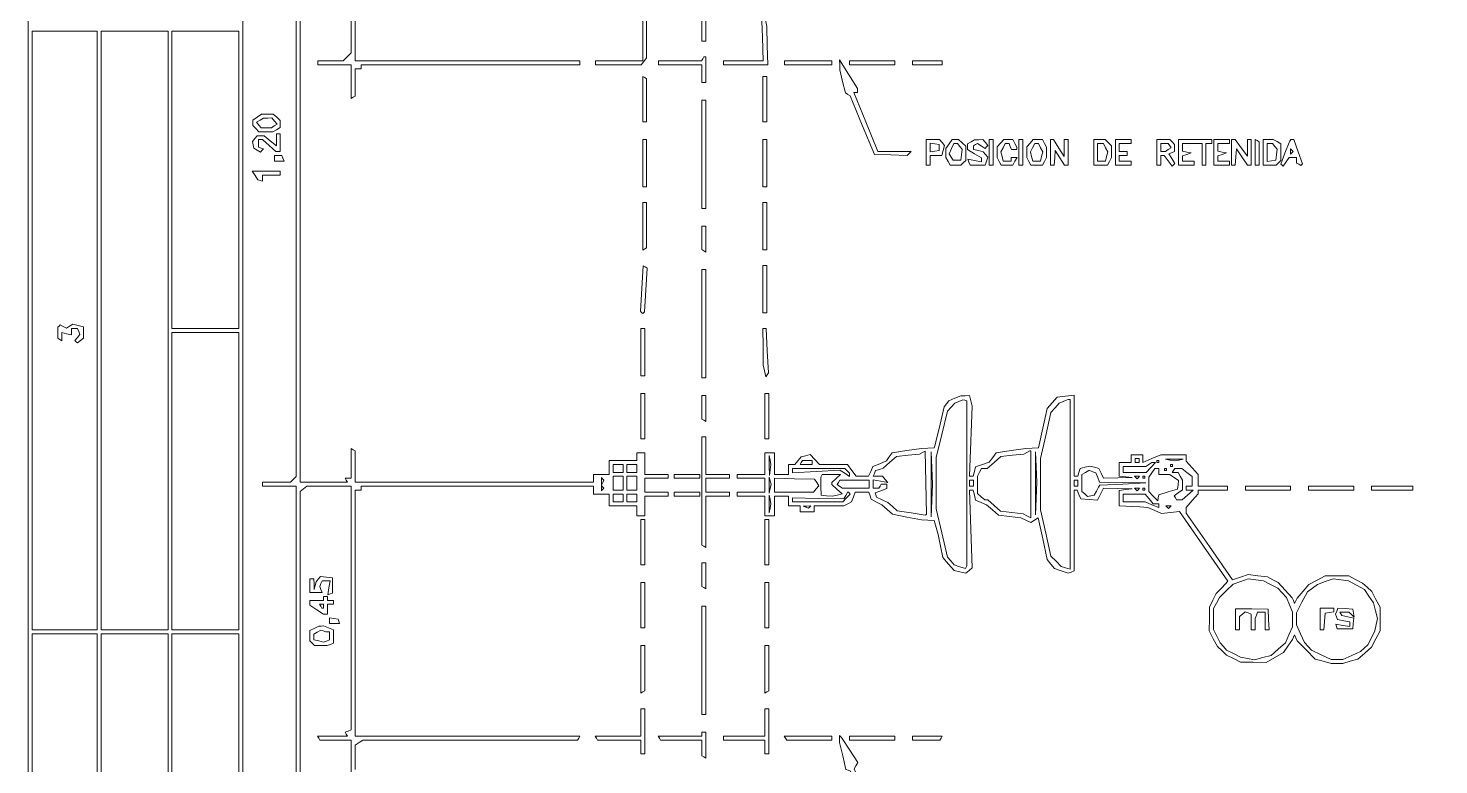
# Paper-space layout 'AN-03-DGE-012' of a CAD drawing. Header units: metres, sheet in millimetres. Extents: x 12 to 193, y 4 to 291.
# Drawn here: x 29 to 117.9, y 147.9 to 194.3 of the extents above; entities that cross this region are included whole.
import ezdxf

# ---------------------------------------------------------------- set-up
doc = ezdxf.new("R2010")
doc.units = ezdxf.units.M
doc.layers.add('DGE_CONTORNOS', color=7, linetype='Continuous', lineweight=0)
doc.layers.add('DGE_DATOS', color=7, linetype='Continuous', lineweight=0)

# ---------------------------------------------------------------- blocks, each defined once
blk = doc.blocks.new('LP_REF_DGE_MT_012')
at = {"layer": 'DGE_CONTORNOS'}
for points in [[(28.998, 147.435), (28.998, 24.711), (110.963, 24.711), (192.928, 24.711), (192.928, 147.435), (192.928, 270.159), (110.963, 270.159), (28.998, 270.159)], [(192.68, 188.632), (192.68, 107.354), (186.475, 107.354), (180.27, 107.354), (180.27, 105.555), (180.27, 103.756), (111.397, 103.756), (42.524, 103.756), (42.524, 186.833), (42.524, 269.911), (117.602, 269.911), (192.68, 269.911)], [(71.439, 196.946), (71.439, 193.472), (71.563, 193.472), (71.687, 193.472), (71.687, 196.946), (71.687, 200.421), (71.563, 200.421), (71.439, 200.421)], [(67.716, 193.72), (67.716, 192.231), (66.227, 192.231), (64.737, 192.231), (64.737, 192.107), (64.737, 191.983), (66.182, 191.983), (67.626, 191.983), (67.791, 192.2), (67.956, 192.417), (67.96, 193.813), (67.964, 195.209), (67.84, 195.209), (67.716, 195.209)], [(75.263, 193.72), (75.316, 192.231), (74.06, 192.231), (72.804, 192.231), (72.804, 192.107), (72.804, 191.983), (74.2, 191.983), (75.596, 191.983), (75.562, 193.193), (75.528, 194.402), (75.463, 194.806), (75.398, 195.209), (75.304, 195.209), (75.21, 195.209)], [(33.341, 175.231), (33.341, 156.369), (31.294, 156.369), (29.246, 156.369), (29.246, 175.231), (29.246, 194.092), (31.294, 194.092), (33.341, 194.092)], [(37.809, 175.231), (37.809, 156.369), (35.699, 156.369), (33.589, 156.369), (33.589, 175.231), (33.589, 194.092), (35.699, 194.092), (37.809, 194.092)], [(42.276, 184.724), (42.276, 175.355), (40.167, 175.355), (38.057, 175.355), (38.057, 184.724), (38.057, 194.092), (40.167, 194.092), (42.276, 194.092)], [(71.501, 192.355), (71.424, 192.231), (70.066, 192.231), (68.708, 192.231), (68.708, 192.107), (68.708, 191.983), (70.074, 191.983), (71.439, 191.983), (71.439, 191.424), (71.439, 190.866), (71.563, 190.866), (71.687, 190.866), (71.687, 191.673), (71.687, 192.479), (71.632, 192.479), (71.577, 192.479)], [(76.651, 192.107), (76.651, 191.983), (78.14, 191.983), (79.629, 191.983), (79.629, 192.107), (79.629, 192.231), (78.14, 192.231), (76.651, 192.231)], [(80.13, 191.98), (80.134, 191.673), (80.309, 190.939), (80.484, 190.206), (80.637, 190.112), (80.789, 190.018), (81.55, 188.177), (82.312, 186.337), (83.348, 186.3), (84.383, 186.264), (84.513, 186.393), (84.642, 186.523), (83.587, 186.523), (82.532, 186.523), (81.771, 188.384), (81.01, 190.246), (81.126, 190.246), (81.242, 190.246), (81.242, 190.369), (81.242, 190.492), (80.684, 191.389), (80.125, 192.287)], [(80.746, 192.107), (80.746, 191.983), (82.173, 191.983), (83.6, 191.983), (83.6, 192.107), (83.6, 192.231), (82.173, 192.231), (80.746, 192.231)], [(84.717, 192.107), (84.717, 191.983), (85.647, 191.983), (86.578, 191.983), (86.578, 192.107), (86.578, 192.231), (85.647, 192.231), (84.717, 192.231)], [(67.716, 189.819), (67.716, 188.384), (67.84, 188.384), (67.964, 188.384), (67.964, 189.742), (67.964, 191.099), (67.84, 191.176), (67.716, 191.253)], [(75.286, 189.811), (75.286, 188.384), (75.41, 188.384), (75.534, 188.384), (75.534, 189.811), (75.534, 191.238), (75.41, 191.238), (75.286, 191.238)], [(71.439, 186.337), (71.439, 182.924), (71.563, 182.924), (71.687, 182.924), (71.687, 186.337), (71.687, 189.749), (71.563, 189.749), (71.439, 189.749)], [(43.421, 188.687), (43.145, 188.494), (43.145, 188.324), (43.145, 188.154), (43.34, 187.959), (43.535, 187.764), (43.968, 187.764), (44.402, 187.764), (44.642, 187.892), (44.882, 188.021), (44.882, 188.245), (44.882, 188.47), (44.655, 188.675), (44.428, 188.881), (44.062, 188.881), (43.696, 188.881)], [(44.518, 188.437), (44.68, 188.241), (44.502, 188.128), (44.324, 188.016), (43.998, 188.014), (43.672, 188.012), (43.525, 188.188), (43.379, 188.364), (43.603, 188.494), (43.827, 188.625), (44.091, 188.629), (44.355, 188.632)], [(44.634, 187.256), (44.634, 186.873), (44.252, 187.194), (43.87, 187.516), (43.647, 187.516), (43.423, 187.516), (43.274, 187.335), (43.124, 187.155), (43.166, 186.945), (43.207, 186.736), (43.418, 186.603), (43.629, 186.47), (43.728, 186.575), (43.827, 186.681), (43.672, 186.736), (43.517, 186.792), (43.517, 187.03), (43.517, 187.267), (43.637, 187.267), (43.757, 187.267), (44.181, 186.895), (44.605, 186.523), (44.743, 186.523), (44.882, 186.523), (44.882, 187.081), (44.882, 187.64), (44.758, 187.64), (44.634, 187.64)], [(67.716, 185.778), (67.716, 184.289), (67.84, 184.289), (67.964, 184.289), (67.964, 185.778), (67.964, 187.267), (67.84, 187.267), (67.716, 187.267)], [(75.286, 185.778), (75.286, 184.289), (75.41, 184.289), (75.534, 184.289), (75.534, 185.778), (75.534, 187.267), (75.41, 187.267), (75.286, 187.267)], [(85.585, 186.461), (85.585, 185.654), (85.71, 185.654), (85.834, 185.654), (85.834, 185.964), (85.834, 186.275), (86.204, 186.275), (86.573, 186.275), (86.652, 186.587), (86.73, 186.898), (86.577, 187.083), (86.424, 187.267), (86.005, 187.267), (85.585, 187.267)], [(86.392, 186.771), (86.392, 186.585), (86.113, 186.545), (85.834, 186.506), (85.834, 186.771), (85.834, 187.036), (86.113, 186.997), (86.392, 186.957)], [(87.02, 186.992), (86.826, 186.716), (86.826, 186.425), (86.826, 186.134), (86.955, 185.894), (87.083, 185.654), (87.426, 185.654), (87.77, 185.654), (87.918, 185.803), (88.067, 185.952), (88.067, 186.404), (88.067, 186.857), (87.84, 187.062), (87.613, 187.267), (87.413, 187.267), (87.213, 187.267)], [(87.689, 186.841), (87.837, 186.662), (87.797, 186.313), (87.757, 185.964), (87.522, 185.964), (87.288, 185.964), (87.157, 186.172), (87.026, 186.379), (87.172, 186.699), (87.317, 187.019), (87.429, 187.019), (87.541, 187.019)], [(88.409, 187.133), (88.191, 187.007), (88.191, 186.823), (88.191, 186.639), (88.626, 186.382), (89.06, 186.126), (89.06, 186), (89.06, 185.875), (88.628, 185.956), (88.195, 186.037), (88.269, 185.846), (88.342, 185.654), (88.817, 185.654), (89.292, 185.654), (89.372, 185.908), (89.453, 186.162), (89.313, 186.33), (89.174, 186.498), (88.869, 186.575), (88.564, 186.652), (88.564, 186.766), (88.564, 186.88), (88.683, 186.954), (88.802, 187.028), (89.049, 186.873), (89.297, 186.718), (89.382, 186.804), (89.468, 186.889), (89.311, 187.078), (89.154, 187.267), (88.89, 187.264), (88.626, 187.26)], [(89.556, 186.461), (89.556, 185.654), (89.681, 185.654), (89.805, 185.654), (89.805, 186.461), (89.805, 187.267), (89.681, 187.267), (89.556, 187.267)], [(90.258, 187.04), (90.053, 186.814), (90.053, 186.474), (90.053, 186.134), (90.181, 185.894), (90.31, 185.654), (90.673, 185.654), (91.037, 185.654), (91.17, 185.902), (91.303, 186.151), (91.112, 186.151), (90.922, 186.151), (90.922, 186.026), (90.922, 185.902), (90.676, 185.902), (90.43, 185.902), (90.355, 186.201), (90.28, 186.5), (90.419, 186.759), (90.558, 187.019), (90.682, 187.019), (90.805, 187.019), (90.877, 186.833), (90.948, 186.647), (91.121, 186.647), (91.294, 186.647), (91.294, 186.717), (91.294, 186.787), (91.165, 187.027), (91.037, 187.267), (90.75, 187.267), (90.464, 187.267)], [(91.418, 186.461), (91.418, 185.654), (91.542, 185.654), (91.666, 185.654), (91.666, 186.461), (91.666, 187.267), (91.542, 187.267), (91.418, 187.267)], [(92.12, 187.04), (91.914, 186.814), (91.914, 186.474), (91.914, 186.134), (92.043, 185.894), (92.171, 185.654), (92.535, 185.654), (92.898, 185.654), (93.027, 185.894), (93.155, 186.134), (93.155, 186.461), (93.155, 186.787), (93.027, 187.027), (92.898, 187.267), (92.612, 187.267), (92.325, 187.267)], [(92.789, 186.759), (92.928, 186.5), (92.853, 186.201), (92.778, 185.902), (92.535, 185.902), (92.291, 185.902), (92.216, 186.201), (92.141, 186.5), (92.28, 186.759), (92.419, 187.019), (92.535, 187.019), (92.65, 187.019)], [(93.403, 186.461), (93.403, 185.654), (93.52, 185.654), (93.637, 185.654), (93.675, 186.12), (93.714, 186.585), (94.003, 186.12), (94.292, 185.654), (94.406, 185.654), (94.52, 185.654), (94.52, 186.461), (94.52, 187.267), (94.396, 187.267), (94.272, 187.267), (94.27, 186.74), (94.268, 186.213), (93.929, 186.739), (93.59, 187.266), (93.497, 187.266), (93.403, 187.267)], [(96.134, 186.461), (96.134, 185.654), (96.563, 185.654), (96.993, 185.654), (97.122, 185.894), (97.25, 186.134), (97.25, 186.506), (97.25, 186.877), (97.055, 187.072), (96.86, 187.267), (96.497, 187.267), (96.134, 187.267)], [(96.884, 186.759), (97.023, 186.5), (96.948, 186.201), (96.873, 185.902), (96.628, 185.902), (96.382, 185.902), (96.382, 186.461), (96.382, 187.019), (96.563, 187.019), (96.745, 187.019)], [(97.499, 186.461), (97.499, 185.654), (97.995, 185.654), (98.491, 185.654), (98.491, 185.778), (98.491, 185.902), (98.119, 185.902), (97.747, 185.902), (97.747, 186.089), (97.747, 186.275), (97.995, 186.275), (98.243, 186.275), (98.243, 186.399), (98.243, 186.523), (97.995, 186.523), (97.747, 186.523), (97.747, 186.771), (97.747, 187.019), (98.119, 187.019), (98.491, 187.019), (98.491, 187.143), (98.491, 187.267), (97.995, 187.267), (97.499, 187.267)], [(100.105, 186.461), (100.105, 185.654), (100.229, 185.654), (100.353, 185.654), (100.353, 185.964), (100.353, 186.275), (100.467, 186.275), (100.58, 186.275), (100.829, 185.934), (101.077, 185.593), (101.166, 185.682), (101.255, 185.771), (101.057, 186.073), (100.858, 186.376), (101.04, 186.445), (101.221, 186.515), (101.221, 186.742), (101.221, 186.97), (101.073, 187.118), (100.924, 187.267), (100.514, 187.267), (100.105, 187.267)], [(100.92, 186.881), (101.005, 186.743), (100.834, 186.635), (100.663, 186.527), (100.508, 186.525), (100.353, 186.523), (100.353, 186.771), (100.353, 187.019), (100.594, 187.019), (100.835, 187.019)], [(101.47, 186.461), (101.47, 185.654), (101.966, 185.654), (102.462, 185.654), (102.462, 185.778), (102.462, 185.902), (102.09, 185.902), (101.718, 185.902), (101.718, 186.074), (101.718, 186.246), (101.997, 186.338), (102.276, 186.43), (101.997, 186.485), (101.718, 186.54), (101.718, 186.78), (101.718, 187.019), (102.338, 187.019), (102.959, 187.019), (102.959, 186.337), (102.959, 185.654), (103.083, 185.654), (103.207, 185.654), (103.207, 186.337), (103.207, 187.019), (103.393, 187.019), (103.579, 187.019), (103.579, 187.143), (103.579, 187.267), (102.524, 187.267), (101.47, 187.267)], [(103.703, 186.461), (103.703, 185.654), (104.2, 185.654), (104.696, 185.654), (104.696, 185.778), (104.696, 185.902), (104.324, 185.902), (103.952, 185.902), (103.952, 186.074), (103.952, 186.246), (104.231, 186.338), (104.51, 186.43), (104.231, 186.485), (103.952, 186.54), (103.952, 186.78), (103.952, 187.019), (104.324, 187.019), (104.696, 187.019), (104.696, 187.143), (104.696, 187.267), (104.2, 187.267), (103.703, 187.267)], [(104.82, 186.461), (104.82, 185.654), (104.937, 185.654), (105.054, 185.654), (105.092, 186.175), (105.13, 186.695), (105.473, 186.175), (105.816, 185.654), (105.939, 185.654), (106.061, 185.654), (106.061, 186.461), (106.061, 187.267), (105.937, 187.267), (105.813, 187.267), (105.813, 186.747), (105.813, 186.226), (105.43, 186.747), (105.047, 187.267), (104.934, 187.267), (104.82, 187.267)], [(106.309, 186.468), (106.309, 185.654), (106.433, 185.654), (106.558, 185.654), (106.558, 186.391), (106.558, 187.129), (106.433, 187.205), (106.309, 187.282)], [(106.806, 186.461), (106.806, 185.654), (107.215, 185.654), (107.625, 185.654), (107.774, 185.803), (107.923, 185.952), (107.923, 186.481), (107.923, 187.01), (107.683, 187.139), (107.443, 187.267), (107.124, 187.267), (106.806, 187.267)], [(107.544, 186.841), (107.692, 186.662), (107.652, 186.313), (107.612, 185.964), (107.333, 185.925), (107.054, 185.885), (107.054, 186.452), (107.054, 187.019), (107.225, 187.019), (107.396, 187.019)], [(108.499, 187.172), (108.44, 187.076), (108.184, 186.404), (107.928, 185.731), (108.001, 185.662), (108.074, 185.592), (108.262, 185.871), (108.449, 186.151), (108.682, 186.151), (108.915, 186.151), (108.915, 185.972), (108.915, 185.793), (109.048, 185.711), (109.18, 185.629), (109.236, 185.685), (109.291, 185.74), (109.016, 186.504), (108.742, 187.267), (108.65, 187.267), (108.558, 187.267)], [(108.626, 186.44), (108.543, 186.357), (108.543, 186.523), (108.543, 186.688), (108.626, 186.606), (108.709, 186.523)], [(44.51, 186.089), (44.51, 185.902), (44.816, 185.902), (45.123, 185.902), (45.051, 186.089), (44.98, 186.275), (44.745, 186.275), (44.51, 186.275)], [(43.295, 185.01), (43.476, 184.737), (43.621, 184.689), (43.765, 184.641), (43.765, 184.837), (43.765, 185.034), (44.324, 185.034), (44.882, 185.034), (44.882, 185.158), (44.882, 185.282), (43.998, 185.282), (43.115, 185.282)], [(67.716, 181.8), (67.716, 180.304), (67.84, 180.38), (67.964, 180.457), (67.964, 181.877), (67.964, 183.297), (67.84, 183.297), (67.716, 183.297)], [(75.286, 181.807), (75.286, 180.318), (75.41, 180.318), (75.534, 180.318), (75.534, 181.807), (75.534, 183.297), (75.41, 183.297), (75.286, 183.297)], [(71.439, 181.07), (71.439, 180.333), (71.563, 180.256), (71.687, 180.18), (71.687, 180.994), (71.687, 181.807), (71.563, 181.807), (71.439, 181.807)], [(67.661, 177.885), (67.572, 176.45), (67.644, 176.378), (67.716, 176.306), (67.769, 176.36), (67.823, 176.413), (67.91, 177.79), (67.997, 179.167), (67.873, 179.243), (67.749, 179.32)], [(71.439, 175.665), (71.439, 172.253), (71.563, 172.253), (71.687, 172.253), (71.687, 175.665), (71.687, 179.078), (71.563, 179.078), (71.439, 179.078)], [(75.286, 177.837), (75.286, 176.348), (75.41, 176.348), (75.534, 176.348), (75.534, 177.837), (75.534, 179.326), (75.41, 179.326), (75.286, 179.326)], [(30.939, 175.517), (30.859, 175.438), (30.859, 175.093), (30.859, 174.749), (30.983, 174.672), (31.108, 174.596), (31.108, 174.854), (31.108, 175.111), (31.418, 175.034), (31.728, 174.956), (31.728, 175.155), (31.728, 175.355), (31.918, 175.355), (32.108, 175.355), (32.18, 175.167), (32.252, 174.979), (32.097, 174.792), (31.941, 174.604), (32.018, 174.528), (32.094, 174.451), (32.283, 174.608), (32.473, 174.765), (32.473, 175.12), (32.473, 175.474), (32.144, 175.557), (31.815, 175.639), (31.608, 175.51), (31.402, 175.381), (31.21, 175.489), (31.018, 175.596)], [(42.276, 165.738), (42.276, 156.369), (40.167, 156.369), (38.057, 156.369), (38.057, 165.738), (38.057, 175.107), (40.167, 175.107), (42.276, 175.107)], [(67.592, 173.866), (67.592, 172.377), (67.716, 172.377), (67.84, 172.377), (67.84, 173.866), (67.84, 175.355), (67.716, 175.355), (67.592, 175.355)], [(75.3, 174.207), (75.315, 173.059), (75.396, 172.687), (75.477, 172.315), (75.555, 172.439), (75.632, 172.563), (75.565, 173.959), (75.499, 175.355), (75.392, 175.355), (75.286, 175.355)], [(67.592, 169.833), (67.592, 168.406), (67.716, 168.406), (67.84, 168.406), (67.84, 169.833), (67.84, 171.26), (67.716, 171.26), (67.592, 171.26)], [(71.439, 170.399), (71.439, 169.661), (71.563, 169.585), (71.687, 169.508), (71.687, 170.322), (71.687, 171.136), (71.563, 171.136), (71.439, 171.136)], [(87.385, 170.964), (87.012, 170.802), (86.86, 170.618), (86.708, 170.435), (86.45, 169.327), (86.192, 168.22), (86.138, 168.034), (86.085, 167.847), (85.68, 167.826), (85.275, 167.804), (84.353, 167.666), (83.43, 167.528), (83.251, 167.271), (83.071, 167.015), (82.649, 166.838), (82.226, 166.662), (82.087, 166.355), (81.947, 166.048), (81.556, 166.048), (81.165, 166.048), (80.889, 166.42), (80.614, 166.793), (79.732, 166.793), (78.851, 166.793), (78.556, 167.111), (78.261, 167.429), (77.983, 167.348), (77.705, 167.268), (77.499, 167.03), (77.293, 166.793), (77.096, 166.793), (76.899, 166.793), (76.899, 166.483), (76.899, 166.172), (76.464, 166.172), (76.03, 166.172), (76.03, 166.855), (76.03, 167.537), (75.72, 167.537), (75.41, 167.537), (75.41, 166.855), (75.41, 166.172), (74.541, 166.172), (73.672, 166.172), (73.672, 166.048), (73.672, 165.924), (74.541, 165.924), (75.41, 165.924), (75.41, 165.49), (75.41, 165.055), (74.541, 165.055), (73.672, 165.055), (73.672, 164.931), (73.672, 164.807), (74.541, 164.807), (75.41, 164.807), (75.41, 164.187), (75.41, 163.566), (75.72, 163.566), (76.03, 163.566), (76.03, 164.187), (76.03, 164.807), (76.464, 164.807), (76.899, 164.807), (76.899, 164.497), (76.899, 164.187), (77.271, 164.187), (77.643, 164.187), (77.643, 164.001), (77.643, 163.815), (78.078, 163.815), (78.512, 163.815), (78.512, 164.001), (78.512, 164.187), (79.451, 164.187), (80.39, 164.187), (80.636, 164.318), (80.882, 164.45), (80.997, 164.753), (81.112, 165.055), (81.541, 165.055), (81.97, 165.055), (82.042, 164.827), (82.115, 164.599), (82.454, 164.43), (82.793, 164.261), (83.124, 163.962), (83.456, 163.663), (84.365, 163.48), (85.275, 163.297), (85.679, 163.286), (86.082, 163.275), (86.205, 162.831), (86.328, 162.388), (86.473, 161.656), (86.618, 160.924), (86.975, 160.517), (87.333, 160.109), (87.705, 160.028), (88.077, 159.946), (88.277, 160.111), (88.476, 160.277), (88.392, 162.728), (88.308, 165.18), (88.422, 165.18), (88.537, 165.18), (88.616, 164.865), (88.695, 164.551), (89.032, 164.405), (89.37, 164.259), (89.756, 163.932), (90.142, 163.605), (90.837, 163.523), (91.533, 163.441), (91.857, 163.294), (92.181, 163.146), (92.404, 163.285), (92.628, 163.425), (92.919, 162.112), (93.21, 160.8), (93.433, 160.517), (93.656, 160.234), (94.093, 160.09), (94.531, 159.945), (94.712, 160.015), (94.893, 160.084), (94.893, 162.632), (94.893, 165.18), (94.987, 165.18), (95.082, 165.18), (95.204, 164.9), (95.327, 164.621), (95.848, 164.583), (96.368, 164.546), (96.564, 164.925), (96.76, 165.304), (97.657, 165.284), (98.553, 165.264), (98.15, 165.214), (97.747, 165.164), (97.747, 164.675), (97.747, 164.187), (98.15, 164.167), (98.553, 164.147), (99.05, 164.118), (99.546, 164.09), (99.98, 163.902), (100.415, 163.714), (100.974, 163.777), (101.533, 163.84), (103.059, 161.637), (104.585, 159.435), (104.22, 159.05), (103.855, 158.665), (103.639, 158.237), (103.424, 157.81), (103.419, 157.058), (103.413, 156.307), (103.67, 155.811), (103.927, 155.315), (104.219, 155.05), (104.51, 154.785), (104.944, 154.558), (105.379, 154.33), (106.185, 154.327), (106.992, 154.324), (107.546, 154.633), (108.099, 154.942), (108.375, 155.351), (108.65, 155.761), (108.721, 155.91), (108.791, 156.059), (108.871, 155.873), (108.951, 155.687), (109.523, 155.111), (110.094, 154.536), (110.591, 154.399), (111.087, 154.261), (111.459, 154.261), (111.832, 154.261), (112.3, 154.391), (112.769, 154.521), (113.207, 154.906), (113.646, 155.291), (113.912, 155.799), (114.178, 156.307), (114.178, 157.052), (114.178, 157.796), (113.917, 158.293), (113.655, 158.789), (113.364, 159.054), (113.073, 159.318), (112.638, 159.545), (112.204, 159.771), (111.459, 159.771), (110.715, 159.77), (110.207, 159.504), (109.698, 159.238), (109.321, 158.808), (108.944, 158.379), (108.868, 158.212), (108.791, 158.044), (108.713, 158.217), (108.635, 158.39), (108.195, 158.877), (107.755, 159.363), (107.424, 159.535), (107.093, 159.706), (106.484, 159.784), (105.875, 159.863), (105.379, 159.696), (104.882, 159.529), (103.424, 161.63), (101.966, 163.73), (101.966, 163.911), (101.966, 164.092), (102.338, 164.516), (102.711, 164.94), (102.711, 165.06), (102.711, 165.18), (103.641, 165.18), (104.572, 165.18), (104.572, 165.304), (104.572, 165.428), (103.641, 165.428), (102.711, 165.428), (102.711, 165.796), (102.711, 166.164), (102.338, 166.588), (101.966, 167.012), (101.966, 167.212), (101.966, 167.413), (101.17, 167.413), (100.373, 167.413), (99.805, 167.169), (99.236, 166.926), (99.236, 167.169), (99.236, 167.413), (98.864, 167.413), (98.491, 167.413), (98.491, 167.165), (98.491, 166.917), (98.119, 166.917), (97.747, 166.917), (97.747, 166.49), (97.747, 166.064), (98.15, 166.014), (98.553, 165.964), (97.651, 165.944), (96.749, 165.924), (96.606, 166.237), (96.463, 166.551), (96.174, 166.623), (95.885, 166.696), (95.583, 166.62), (95.281, 166.544), (95.203, 166.296), (95.124, 166.048), (95.008, 166.048), (94.893, 166.048), (94.893, 168.608), (94.893, 171.169), (94.365, 171.098), (93.838, 171.027), (93.523, 170.675), (93.209, 170.323), (92.932, 169.085), (92.656, 167.847), (92.254, 167.826), (91.852, 167.804), (90.922, 167.667), (89.991, 167.53), (89.769, 167.231), (89.548, 166.933), (89.118, 166.791), (88.688, 166.649), (88.612, 166.349), (88.537, 166.048), (88.421, 166.048), (88.305, 166.048), (88.39, 168.263), (88.476, 170.478), (88.393, 170.807), (88.311, 171.136), (88.034, 171.131), (87.757, 171.126)], [(75.41, 169.833), (75.41, 168.406), (75.534, 168.406), (75.658, 168.406), (75.658, 169.833), (75.658, 171.26), (75.534, 171.26), (75.41, 171.26)], [(88.139, 165.604), (88.149, 160.402), (88.105, 160.317), (88.062, 160.231), (87.704, 160.355), (87.347, 160.48), (87.133, 160.716), (86.919, 160.952), (86.565, 162.477), (86.21, 164.001), (86.213, 165.614), (86.215, 167.227), (86.567, 168.688), (86.918, 170.15), (87.151, 170.409), (87.385, 170.669), (87.633, 170.77), (87.881, 170.871), (88.005, 170.838), (88.129, 170.805)], [(94.644, 165.543), (94.644, 160.199), (94.365, 160.282), (94.086, 160.365), (93.759, 160.694), (93.433, 161.023), (93.108, 162.476), (92.783, 163.93), (92.783, 165.552), (92.783, 167.174), (93.11, 168.628), (93.436, 170.081), (93.699, 170.374), (93.962, 170.667), (94.21, 170.769), (94.458, 170.872), (94.551, 170.88), (94.644, 170.888)], [(71.439, 165.125), (71.439, 161.72), (71.563, 161.643), (71.687, 161.566), (71.687, 163.187), (71.687, 164.807), (72.431, 164.807), (73.176, 164.807), (73.176, 164.931), (73.176, 165.055), (72.431, 165.055), (71.687, 165.055), (71.687, 165.49), (71.687, 165.924), (72.431, 165.924), (73.176, 165.924), (73.176, 166.048), (73.176, 166.172), (72.431, 166.172), (71.687, 166.172), (71.687, 167.351), (71.687, 168.53), (71.563, 168.53), (71.439, 168.53)], [(75.747, 166.453), (75.695, 166.11), (75.693, 166.731), (75.692, 167.351), (75.745, 167.074), (75.799, 166.796)], [(85.558, 163.627), (85.523, 163.599), (84.633, 163.738), (83.743, 163.877), (83.454, 164.14), (83.166, 164.403), (82.802, 164.574), (82.439, 164.745), (82.398, 164.873), (82.357, 165), (82.73, 165.141), (83.104, 165.282), (83.104, 165.417), (83.104, 165.552), (82.925, 165.552), (82.746, 165.552), (82.669, 165.428), (82.592, 165.304), (82.414, 165.304), (82.235, 165.304), (82.235, 165.566), (82.235, 165.828), (82.693, 165.742), (83.151, 165.656), (82.988, 165.852), (82.825, 166.048), (82.534, 166.048), (82.243, 166.048), (82.312, 166.23), (82.382, 166.411), (82.627, 166.489), (82.872, 166.566), (83.293, 166.936), (83.714, 167.306), (84.433, 167.376), (85.151, 167.446), (85.337, 167.545), (85.523, 167.644), (85.558, 165.65), (85.592, 163.655)], [(85.926, 164.528), (85.884, 163.504), (85.884, 165.552), (85.884, 167.599), (85.926, 166.576), (85.968, 165.552)], [(92.162, 165.547), (92.162, 163.434), (91.927, 163.559), (91.692, 163.685), (90.979, 163.769), (90.266, 163.853), (89.864, 164.206), (89.462, 164.559), (89.364, 164.559), (89.266, 164.559), (89.039, 164.764), (88.812, 164.97), (88.812, 165.517), (88.812, 166.065), (88.94, 166.305), (89.069, 166.545), (89.246, 166.545), (89.424, 166.545), (89.857, 166.925), (90.291, 167.306), (91.01, 167.376), (91.728, 167.446), (91.914, 167.55), (92.1, 167.654), (92.131, 167.658), (92.162, 167.661)], [(92.503, 164.658), (92.461, 163.628), (92.461, 165.614), (92.461, 167.599), (92.503, 166.644), (92.545, 165.688)], [(98.988, 167.041), (98.988, 166.917), (98.864, 166.917), (98.74, 166.917), (98.74, 167.041), (98.74, 167.165), (98.864, 167.165), (98.988, 167.165)], [(101.501, 167.077), (101.221, 167.024), (100.942, 167.077), (100.663, 167.131), (101.221, 167.131), (101.78, 167.131)], [(66.475, 166.545), (66.475, 166.296), (66.164, 166.296), (65.854, 166.296), (65.854, 166.545), (65.854, 166.793), (66.164, 166.793), (66.475, 166.793)], [(67.343, 166.545), (67.343, 166.296), (67.033, 166.296), (66.723, 166.296), (66.723, 166.545), (66.723, 166.793), (67.033, 166.793), (67.343, 166.793)], [(80.597, 166.396), (80.746, 166.247), (80.746, 166.145), (80.746, 166.042), (80.445, 166.24), (80.144, 166.437), (78.646, 166.349), (77.147, 166.261), (77.147, 166.403), (77.147, 166.545), (78.797, 166.545), (80.448, 166.545)], [(78.388, 166.917), (78.388, 166.793), (78.008, 166.793), (77.629, 166.793), (77.705, 166.917), (77.782, 167.041), (78.085, 167.041), (78.388, 167.041)], [(96.071, 166.341), (96.277, 166.263), (96.388, 165.969), (96.5, 165.676), (97.961, 165.653), (99.422, 165.629), (97.974, 165.56), (96.525, 165.49), (96.485, 165.428), (96.444, 165.366), (96.306, 165.118), (96.169, 164.869), (95.959, 164.828), (95.749, 164.787), (95.569, 164.936), (95.389, 165.086), (95.389, 165.623), (95.389, 166.16), (95.606, 166.286), (95.823, 166.413), (95.844, 166.417), (95.865, 166.42)], [(99.732, 166.607), (99.441, 166.296), (98.718, 166.296), (97.995, 166.296), (97.995, 166.483), (97.995, 166.669), (98.709, 166.671), (99.422, 166.672), (99.608, 166.793), (99.794, 166.913), (99.909, 166.915), (100.024, 166.917)], [(100.229, 166.358), (100.229, 166.172), (100.573, 166.172), (100.918, 166.172), (101.201, 165.974), (101.484, 165.776), (101.446, 165.509), (101.408, 165.242), (100.823, 165.066), (100.239, 164.891), (100.202, 164.698), (100.165, 164.505), (99.886, 164.804), (99.608, 165.102), (99.608, 165.548), (99.608, 165.993), (99.801, 166.269), (99.995, 166.545), (100.112, 166.545), (100.229, 166.545)], [(100.229, 166.979), (100.229, 166.917), (100.167, 166.917), (100.105, 166.917), (100.105, 166.979), (100.105, 167.041), (100.167, 167.041), (100.229, 167.041)], [(100.725, 166.483), (100.725, 166.42), (100.663, 166.42), (100.601, 166.42), (100.601, 166.483), (100.601, 166.545), (100.663, 166.545), (100.725, 166.545)], [(101.097, 166.731), (101.097, 166.669), (101.035, 166.669), (100.973, 166.669), (100.973, 166.731), (100.973, 166.793), (101.035, 166.793), (101.097, 166.793)], [(102.011, 166.287), (102.338, 166.03), (102.338, 165.729), (102.338, 165.428), (102.152, 165.428), (101.966, 165.428), (101.966, 165.304), (101.966, 165.18), (102.183, 165.176), (102.4, 165.172), (102.052, 164.865), (101.704, 164.559), (101.532, 164.559), (101.36, 164.559), (101.277, 164.693), (101.195, 164.827), (101.456, 165.01), (101.718, 165.194), (101.718, 165.505), (101.718, 165.816), (101.589, 166.056), (101.461, 166.296), (101.272, 166.296), (101.083, 166.296), (101.159, 166.42), (101.236, 166.545), (101.46, 166.545), (101.684, 166.545)], [(65.194, 165.653), (65.129, 165.49), (65.119, 165.728), (65.11, 165.965), (65.185, 165.89), (65.26, 165.816)], [(65.192, 165.221), (65.11, 165.138), (65.11, 165.304), (65.11, 165.469), (65.192, 165.386), (65.275, 165.304)], [(66.475, 165.614), (66.475, 165.18), (66.164, 165.18), (65.854, 165.18), (65.854, 165.614), (65.854, 166.048), (66.164, 166.048), (66.475, 166.048)], [(67.343, 165.614), (67.343, 165.18), (67.033, 165.18), (66.723, 165.18), (66.723, 165.614), (66.723, 166.048), (67.033, 166.048), (67.343, 166.048)], [(69.701, 166.048), (69.701, 165.924), (70.508, 165.924), (71.314, 165.924), (71.314, 166.048), (71.314, 166.172), (70.508, 166.172), (69.701, 166.172)], [(75.746, 165.274), (75.692, 164.993), (75.689, 165.49), (75.687, 165.986), (75.743, 165.77), (75.8, 165.555)], [(78.678, 165.655), (78.808, 165.449), (78.645, 165.252), (78.482, 165.055), (77.256, 165.055), (76.03, 165.055), (76.03, 165.494), (76.03, 165.933), (77.289, 165.897), (78.548, 165.862)], [(79.9, 165.919), (79.629, 165.666), (79.629, 165.603), (79.629, 165.54), (79.951, 165.241), (80.274, 164.942), (79.966, 164.865), (79.659, 164.788), (79.305, 164.829), (78.951, 164.869), (78.945, 165.428), (78.939, 165.986), (78.981, 166.079), (79.023, 166.172), (79.598, 166.172), (80.172, 166.172)], [(81.987, 165.552), (81.987, 165.304), (81.149, 165.306), (80.311, 165.307), (80.14, 165.416), (79.969, 165.524), (80.055, 165.662), (80.14, 165.8), (81.063, 165.8), (81.987, 165.8)], [(88.564, 165.614), (88.564, 165.428), (88.44, 165.428), (88.316, 165.428), (88.316, 165.614), (88.316, 165.8), (88.44, 165.8), (88.564, 165.8)], [(95.141, 165.614), (95.141, 165.428), (95.017, 165.428), (94.893, 165.428), (94.893, 165.614), (94.893, 165.8), (95.017, 165.8), (95.141, 165.8)], [(98.946, 165.965), (98.864, 165.883), (98.781, 165.965), (98.698, 166.048), (98.864, 166.048), (99.029, 166.048)], [(99.36, 165.986), (99.36, 165.924), (99.298, 165.924), (99.236, 165.924), (99.236, 165.986), (99.236, 166.048), (99.298, 166.048), (99.36, 166.048)], [(105.689, 165.304), (105.689, 165.18), (107.116, 165.18), (108.543, 165.18), (108.543, 165.304), (108.543, 165.428), (107.116, 165.428), (105.689, 165.428)], [(109.66, 165.304), (109.66, 165.18), (111.087, 165.18), (112.514, 165.18), (112.514, 165.304), (112.514, 165.428), (111.087, 165.428), (109.66, 165.428)], [(113.631, 165.304), (113.631, 165.18), (114.934, 165.18), (116.237, 165.18), (116.237, 165.304), (116.237, 165.428), (114.934, 165.428), (113.631, 165.428)], [(66.475, 164.683), (66.475, 164.435), (66.164, 164.435), (65.854, 164.435), (65.854, 164.683), (65.854, 164.931), (66.164, 164.931), (66.475, 164.931)], [(67.343, 164.683), (67.343, 164.435), (67.033, 164.435), (66.723, 164.435), (66.723, 164.683), (66.723, 164.931), (67.033, 164.931), (67.343, 164.931)], [(69.701, 164.931), (69.701, 164.807), (70.508, 164.807), (71.314, 164.807), (71.314, 164.931), (71.314, 165.055), (70.508, 165.055), (69.701, 165.055)], [(75.745, 164.032), (75.692, 163.753), (75.692, 164.311), (75.692, 164.869), (75.745, 164.59), (75.799, 164.311)], [(80.56, 164.684), (80.335, 164.435), (78.741, 164.435), (77.147, 164.435), (77.147, 164.565), (77.147, 164.695), (78.768, 164.658), (80.389, 164.621), (80.517, 164.848), (80.644, 165.074), (80.715, 165.004), (80.786, 164.933)], [(99.63, 164.621), (99.874, 164.311), (100.052, 164.311), (100.229, 164.311), (100.229, 164.193), (100.229, 164.075), (99.798, 164.255), (99.368, 164.435), (98.681, 164.435), (97.995, 164.435), (97.995, 164.683), (97.995, 164.931), (98.691, 164.931), (99.386, 164.931)], [(98.946, 165.221), (98.864, 165.138), (98.781, 165.221), (98.698, 165.304), (98.864, 165.304), (99.029, 165.304)], [(99.36, 165.242), (99.36, 165.18), (99.298, 165.18), (99.236, 165.18), (99.236, 165.242), (99.236, 165.304), (99.298, 165.304), (99.36, 165.304)], [(78.23, 164.112), (78.155, 164.037), (77.992, 164.102), (77.829, 164.167), (78.067, 164.177), (78.305, 164.187)], [(100.932, 164.104), (100.849, 164.021), (100.766, 164.104), (100.684, 164.187), (100.849, 164.187), (101.015, 164.187)], [(67.592, 161.891), (67.592, 160.464), (67.716, 160.464), (67.84, 160.464), (67.84, 161.891), (67.84, 163.318), (67.716, 163.318), (67.592, 163.318)], [(75.41, 161.891), (75.41, 160.464), (75.534, 160.464), (75.658, 160.464), (75.658, 161.891), (75.658, 163.318), (75.534, 163.318), (75.41, 163.318)], [(71.439, 159.851), (71.439, 159.114), (71.563, 159.037), (71.687, 158.96), (71.687, 159.774), (71.687, 160.588), (71.563, 160.588), (71.439, 160.588)], [(47.274, 159.571), (47.143, 159.409), (47.082, 159.161), (47.021, 158.913), (47.006, 159.254), (46.992, 159.596), (46.868, 159.596), (46.744, 159.596), (46.744, 159.161), (46.744, 158.727), (47.129, 158.727), (47.515, 158.727), (47.443, 158.913), (47.372, 159.099), (47.443, 159.285), (47.515, 159.471), (47.766, 159.471), (48.017, 159.471), (47.945, 159.029), (47.873, 158.587), (48.022, 158.636), (48.171, 158.686), (48.171, 159.172), (48.171, 159.658), (47.788, 159.695), (47.405, 159.732)], [(67.592, 157.92), (67.592, 156.493), (67.716, 156.493), (67.84, 156.493), (67.84, 157.92), (67.84, 159.347), (67.716, 159.347), (67.592, 159.347)], [(75.41, 157.92), (75.41, 156.493), (75.534, 156.493), (75.658, 156.493), (75.658, 157.92), (75.658, 159.347), (75.534, 159.347), (75.41, 159.347)], [(107.282, 159.232), (107.736, 158.999), (108.01, 158.706), (108.283, 158.413), (108.475, 157.954), (108.667, 157.494), (108.664, 157.025), (108.662, 156.555), (108.436, 156.058), (108.21, 155.561), (107.758, 155.164), (107.305, 154.767), (106.788, 154.627), (106.27, 154.488), (105.83, 154.57), (105.39, 154.653), (104.95, 154.877), (104.51, 155.102), (104.308, 155.332), (104.106, 155.563), (103.896, 155.977), (103.686, 156.391), (103.686, 157.052), (103.686, 157.712), (103.87, 158.065), (104.054, 158.417), (104.484, 158.829), (104.913, 159.242), (105.394, 159.419), (105.875, 159.596), (106.352, 159.53), (106.829, 159.465)], [(112.692, 159.186), (113.187, 158.913), (113.471, 158.491), (113.756, 158.069), (113.887, 157.581), (114.018, 157.093), (113.934, 156.7), (113.849, 156.307), (113.629, 155.873), (113.409, 155.439), (113.177, 155.228), (112.944, 155.018), (112.388, 154.766), (111.832, 154.513), (111.459, 154.512), (111.087, 154.51), (110.467, 154.802), (109.846, 155.093), (109.636, 155.33), (109.425, 155.567), (109.173, 156.123), (108.921, 156.679), (108.918, 157.061), (108.915, 157.442), (109.257, 158.109), (109.598, 158.776), (109.915, 159.006), (110.233, 159.236), (110.722, 159.416), (111.211, 159.596), (111.704, 159.528), (112.197, 159.46)], [(47.612, 158.355), (47.612, 158.231), (47.178, 158.231), (46.744, 158.231), (46.745, 158.075), (46.747, 157.92), (47.178, 157.641), (47.609, 157.362), (47.735, 157.362), (47.86, 157.362), (47.86, 157.672), (47.86, 157.982), (48.047, 157.982), (48.233, 157.982), (48.233, 158.107), (48.233, 158.231), (48.047, 158.231), (47.86, 158.231), (47.86, 158.355), (47.86, 158.479), (47.736, 158.479), (47.612, 158.479)], [(47.612, 157.858), (47.612, 157.734), (47.558, 157.734), (47.503, 157.734), (47.426, 157.858), (47.349, 157.982), (47.481, 157.982), (47.612, 157.982)], [(71.439, 154.446), (71.439, 151.033), (71.563, 151.033), (71.687, 151.033), (71.687, 154.446), (71.687, 157.858), (71.563, 157.858), (71.439, 157.858)], [(105.068, 157.038), (105.068, 156.369), (105.192, 156.369), (105.317, 156.369), (105.317, 156.788), (105.317, 157.208), (105.501, 157.361), (105.686, 157.514), (105.873, 157.442), (106.061, 157.37), (106.061, 156.87), (106.061, 156.369), (106.185, 156.369), (106.309, 156.369), (106.309, 156.731), (106.309, 157.094), (106.385, 157.29), (106.46, 157.486), (106.695, 157.486), (106.93, 157.486), (106.93, 156.928), (106.93, 156.369), (107.06, 156.369), (107.191, 156.369), (107.153, 157.021), (107.116, 157.672), (106.092, 157.689), (105.068, 157.706)], [(110.404, 157.052), (110.404, 156.369), (110.521, 156.369), (110.638, 156.369), (110.677, 156.897), (110.715, 157.424), (110.994, 157.464), (111.273, 157.503), (111.273, 157.619), (111.273, 157.734), (110.839, 157.734), (110.404, 157.734)], [(111.445, 157.556), (111.371, 157.362), (111.435, 157.193), (111.5, 157.025), (111.883, 156.948), (112.266, 156.872), (112.266, 156.728), (112.266, 156.585), (111.823, 156.657), (111.381, 156.729), (111.43, 156.58), (111.48, 156.431), (111.966, 156.431), (112.452, 156.431), (112.491, 156.774), (112.531, 157.117), (112.148, 157.193), (111.764, 157.27), (111.698, 157.378), (111.631, 157.486), (111.924, 157.486), (112.216, 157.486), (112.377, 157.331), (112.538, 157.176), (112.494, 157.424), (112.45, 157.672), (111.985, 157.711), (111.519, 157.749)], [(47.023, 156.466), (46.744, 156.331), (46.744, 156.003), (46.744, 155.674), (46.892, 155.525), (47.041, 155.377), (47.441, 155.377), (47.84, 155.377), (48.036, 155.452), (48.233, 155.527), (48.233, 155.951), (48.233, 156.375), (47.914, 156.496), (47.596, 156.617), (47.449, 156.609), (47.302, 156.601)], [(47.985, 156.952), (47.985, 156.773), (48.3, 156.773), (48.615, 156.773), (48.569, 156.912), (48.524, 157.052), (48.254, 157.091), (47.985, 157.131)], [(33.341, 137.322), (33.341, 118.522), (31.294, 118.522), (29.246, 118.522), (29.246, 137.322), (29.246, 156.121), (31.294, 156.121), (33.341, 156.121)], [(37.809, 137.322), (37.809, 118.522), (35.699, 118.522), (33.589, 118.522), (33.589, 137.322), (33.589, 156.121), (35.699, 156.121), (37.809, 156.121)], [(42.276, 146.814), (42.276, 137.508), (40.167, 137.508), (38.057, 137.508), (38.057, 146.814), (38.057, 156.121), (40.167, 156.121), (42.276, 156.121)], [(47.871, 156.245), (47.985, 156.245), (47.985, 155.993), (47.985, 155.741), (47.798, 155.67), (47.612, 155.598), (47.302, 155.676), (46.992, 155.754), (46.992, 155.931), (46.992, 156.109), (47.209, 156.236), (47.426, 156.363), (47.591, 156.304), (47.757, 156.245)], [(67.592, 153.88), (67.592, 152.384), (67.716, 152.46), (67.84, 152.537), (67.84, 153.957), (67.84, 155.377), (67.716, 155.377), (67.592, 155.377)], [(75.41, 153.88), (75.41, 152.384), (75.534, 152.46), (75.658, 152.537), (75.658, 153.957), (75.658, 155.377), (75.534, 155.377), (75.41, 155.377)], [(67.592, 150.537), (67.592, 149.668), (66.157, 149.668), (64.723, 149.668), (64.799, 149.544), (64.876, 149.42), (66.234, 149.42), (67.592, 149.42), (67.592, 148.986), (67.592, 148.552), (67.716, 148.552), (67.84, 148.552), (67.84, 149.979), (67.84, 151.406), (67.716, 151.406), (67.592, 151.406)], [(75.41, 150.537), (75.41, 149.668), (74.107, 149.668), (72.804, 149.668), (72.804, 149.544), (72.804, 149.42), (74.107, 149.42), (75.41, 149.42), (75.41, 148.986), (75.41, 148.552), (75.534, 148.552), (75.658, 148.552), (75.658, 149.979), (75.658, 151.406), (75.534, 151.406), (75.41, 151.406)], [(71.439, 149.793), (71.439, 149.668), (70.066, 149.668), (68.694, 149.668), (68.771, 149.544), (68.847, 149.42), (70.143, 149.42), (71.439, 149.42), (71.439, 148.931), (71.439, 148.442), (71.563, 148.366), (71.687, 148.289), (71.687, 149.103), (71.687, 149.917), (71.563, 149.917), (71.439, 149.917)], [(76.713, 149.544), (76.789, 149.42), (78.209, 149.42), (79.629, 149.42), (79.629, 149.544), (79.629, 149.668), (78.132, 149.668), (76.636, 149.668)], [(80.125, 149.496), (80.125, 149.283), (80.319, 148.431), (80.513, 147.58), (80.663, 147.522), (80.813, 147.464), (81.548, 145.65), (82.284, 143.836), (83.446, 143.836), (84.607, 143.836), (84.531, 143.96), (84.454, 144.084), (83.484, 144.084), (82.513, 144.084), (81.777, 145.853), (81.041, 147.621), (81.155, 147.813), (81.27, 148.004), (80.757, 148.798), (80.244, 149.591), (80.185, 149.65), (80.125, 149.71)], [(80.746, 149.544), (80.746, 149.42), (82.173, 149.42), (83.6, 149.42), (83.6, 149.544), (83.6, 149.668), (82.173, 149.668), (80.746, 149.668)], [(84.717, 149.544), (84.717, 149.42), (85.578, 149.42), (86.439, 149.42), (86.516, 149.544), (86.593, 149.668), (85.655, 149.668), (84.717, 149.668)]]:
    blk.add_lwpolyline(points, close=True, dxfattribs=at)
for points in [[(45.875, 207.866), (45.875, 186.948), (45.875, 166.03), (45.698, 165.853), (45.52, 165.676), (44.643, 165.676), (43.765, 165.676), (43.765, 165.552), (43.765, 165.428), (44.82, 165.428), (45.875, 165.428), (45.875, 144.51)], [(46.123, 144.164), (46.123, 165.09), (46.34, 165.255), (46.557, 165.42), (47.954, 165.424), (49.35, 165.428), (49.35, 157.748), (49.35, 150.067), (49.156, 149.993), (48.962, 149.918), (49.039, 149.793), (49.116, 149.668), (48.171, 149.668), (47.225, 149.668), (47.302, 149.544), (47.379, 149.42), (48.364, 149.42), (49.35, 149.42), (49.35, 148.42), (49.35, 147.42)], [(49.598, 147.574), (49.598, 148.343), (49.598, 149.112), (49.843, 149.266), (50.088, 149.419), (56.849, 149.422), (63.609, 149.426), (63.684, 149.547), (63.759, 149.668), (56.679, 149.668), (49.598, 149.668), (49.598, 157.424), (49.598, 165.18), (49.784, 165.18), (49.97, 165.18), (49.97, 165.304), (49.97, 165.428), (57.292, 165.428), (64.613, 165.428), (64.613, 165.18), (64.613, 164.931), (65.11, 164.931), (65.606, 164.931), (65.606, 164.559), (65.606, 164.187), (66.475, 164.187), (67.343, 164.187), (67.343, 163.877), (67.343, 163.566), (67.592, 163.566), (67.84, 163.566), (67.84, 164.187), (67.84, 164.807), (68.584, 164.807), (69.329, 164.807), (69.329, 164.931), (69.329, 165.055), (68.584, 165.055), (67.84, 165.055), (67.84, 165.49), (67.84, 165.924), (68.584, 165.924), (69.329, 165.924), (69.329, 166.048), (69.329, 166.172), (68.584, 166.172), (67.84, 166.172), (67.84, 166.855), (67.84, 167.537), (67.592, 167.537), (67.343, 167.537), (67.343, 167.289), (67.343, 167.041), (66.475, 167.041), (65.606, 167.041), (65.606, 166.607), (65.606, 166.172), (65.11, 166.172), (64.613, 166.172), (64.613, 165.924), (64.613, 165.676), (57.106, 165.676), (49.598, 165.676), (49.598, 166.661), (49.598, 167.647), (49.474, 167.723), (49.35, 167.8), (49.35, 166.862), (49.35, 165.924), (49.156, 165.924), (48.963, 165.924), (49.039, 165.8), (49.116, 165.676), (47.62, 165.676), (46.123, 165.676), (46.123, 186.602), (46.123, 207.529)], [(49.35, 200.297), (49.35, 192.727), (49.101, 192.479), (48.853, 192.231), (48.047, 192.231), (47.24, 192.231), (47.24, 192.107), (47.24, 191.983), (48.295, 191.983), (49.35, 191.983), (49.35, 190.921), (49.35, 189.859), (49.474, 189.935), (49.598, 190.012), (49.598, 190.873), (49.598, 191.735), (49.784, 191.735), (49.97, 191.735), (49.97, 191.859), (49.97, 191.983), (56.857, 191.983), (63.745, 191.983), (63.745, 192.107), (63.745, 192.231), (56.671, 192.231), (49.598, 192.231), (49.598, 199.88)]]:
    blk.add_lwpolyline(points, dxfattribs=at)

psp = doc.layouts.new('AN-03-DGE-012')

# ---------------------------------------------------------------- block references
at = {"layer": 'DGE_DATOS'}
psp.add_blockref('LP_REF_DGE_MT_012', (0, 0), dxfattribs=at)

doc.saveas('drawing.dxf')
